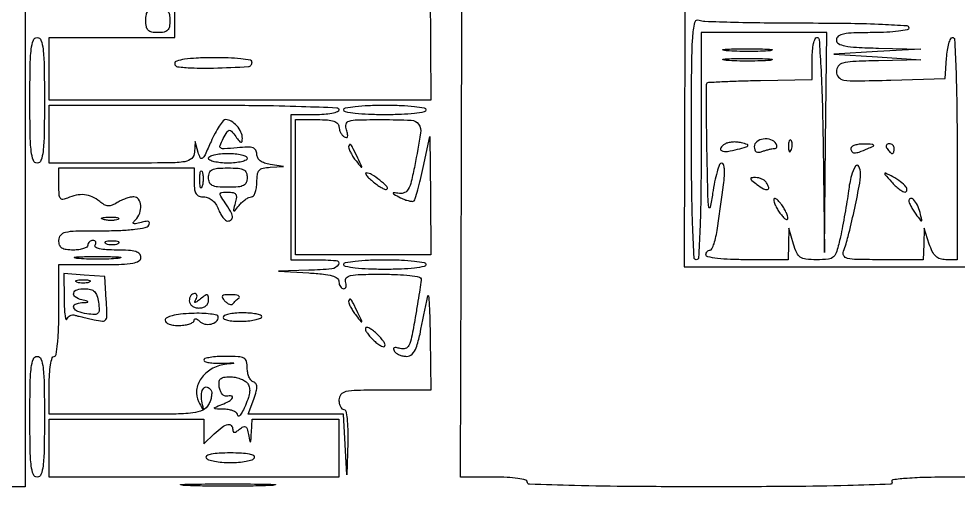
# Model space of a CAD drawing. Extents: x 23 to 255, y 40 to 184.
# Drawn here: x 200.56 to 217.02, y 114.93 to 123.17 of the extents above; entities that cross this region are included whole.
import ezdxf

# ---------------------------------------------------------------- set-up
doc = ezdxf.new("R2010")
doc.units = 0
doc.header["$MEASUREMENT"] = 0

msp = doc.modelspace()

# ---------------------------------------------------------------- linework, layer by layer
for points in [[(207.919475, 175.632891, 0.000007), (191.762556, 175.634099, 0.00002), (173.0434, 175.634494, 0.000013), (151.49745, 175.633531)], [(212.253313, 131.456012, 0.000018), (212.247221, 129.618172, 0.000126)], [(200.524617, 135.395615, 0.266838), (200.5866, 135.36, -0.411629), (200.628218, 135.318748, -0.000133), (200.649874, 132.790275, -0.00153), (200.666316, 129.651417, -0.000544), (200.6712, 125.1657), (200.6712, 114.9714), (200.4174, 114.9714)], [(212.240963, 127.550316, 0.000078), (212.23461, 125.1234), (212.2191, 118.8207), (220.8483, 118.8207)], [(217.491162, 115.13525, 0.005381), (216.994007, 115.1406, 0.004845), (216.481031, 115.135629, 0.013722), (216.123468, 115.118875, 0.011908), (215.87537, 115.094464, 0.547107), (215.8569, 115.056, -0.576265), (215.835092, 115.015309, -0.001633), (215.082956, 114.992762, -0.00495), (214.101915, 114.976276, -0.001726), (212.689393, 114.9714, -0.001797), (211.293205, 114.976418, -0.00477), (210.295698, 114.993106, -0.001235), (209.508631, 115.015732, -0.405102), (209.4696, 115.056, 0.349509), (209.442348, 115.090224, 0.020506), (209.302419, 115.116387, 0.023147), (209.115157, 115.134712, 0.012816), (208.885477, 115.1406), (208.301354, 115.1406), (208.314427, 120.639607), (208.3275, 126.138614)]]:
    msp.add_lwpolyline(points, format="xyb")
msp.add_lwpolyline([(207.76965, 123.66405), (207.7776, 121.7394), (204.4359, 121.7394), (201.0942, 121.7394), (201.0942, 122.2893), (201.0942, 122.8392), (202.194, 122.8392), (203.2938, 122.8392), (203.2938, 123.8967)])
for points in [[(203.2092, 123.1353, -0.045527), (203.199408, 123.027984, -0.152009), (203.1669, 122.9661, -0.152009), (203.105016, 122.933592, -0.045527), (202.9977, 122.9238, -0.045527), (202.890384, 122.933592, -0.152009), (202.8285, 122.9661, -0.152009), (202.795992, 123.027984, -0.045527), (202.7862, 123.1353, -0.045527), (202.795992, 123.242616, -0.152009), (202.8285, 123.3045, -0.152009), (202.890384, 123.337008, -0.045527), (202.9977, 123.3468, -0.045527), (203.105016, 123.337008, -0.152009), (203.1669, 123.3045, -0.152009), (203.199408, 123.242616, -0.045527)], [(214.383319, 123.093, -0.003433), (215.137318, 123.087822, -0.008509), (215.68943, 123.070839, -0.003702), (216.116507, 123.047252, -0.396001), (216.153, 123.0084, -0.354925), (216.124841, 122.973728, -0.018508), (215.973225, 122.94777, -0.02162), (215.770399, 122.929606, -0.011522), (215.5185, 122.9238, 0.007659), (215.188372, 122.918743, 0.041714), (215.0109, 122.89842, 0.098409), (214.917505, 122.859638, 0.250296), (214.884, 122.7969, 0.269545), (214.92137, 122.732616, 0.081462), (215.031424, 122.691808, 0.035784), (215.237982, 122.666696, 0.006486), (215.62425, 122.652603), (216.3645, 122.635207), (215.6031, 122.592513), (214.8417, 122.54982), (215.6031, 122.498997), (216.3645, 122.448174), (215.62425, 122.432187, 0.004732), (215.173335, 122.418178, 0.053183), (214.996318, 122.392006, 0.173678), (214.915343, 122.336966, 0.158788), (214.884, 122.240762, 0.188193), (214.921647, 122.144282, 0.169704), (215.016587, 122.093579, 0.042842), (215.23036, 122.078872, 0.002956), (215.83575, 122.092712), (216.7875, 122.1201), (216.813514, 122.47965, -0.020767), (216.829257, 122.617441, -0.032704), (216.855309, 122.733582, -0.034759), (216.886736, 122.818218, -0.294542), (216.919264, 122.8392, -0.399735), (216.954122, 122.806033, -0.002182), (216.976983, 122.301924, -0.006911), (216.993733, 121.684755, -0.003328), (216.999, 120.8934), (216.999, 118.9476), (216.799738, 118.9476, -0.075969), (216.699868, 118.962862, -0.115474), (216.624589, 119.007296, -0.0908), (216.56511, 119.089468, -0.033767), (216.512275, 119.22255), (216.424073, 119.4975), (216.415437, 119.22255), (216.4068, 118.9476), (215.678649, 118.9476, -0.004396), (215.246255, 118.951402, -0.049928), (215.076688, 118.971393, -0.213153), (215.01319, 119.018389, -0.223994), (215.007547, 119.09565, 0.030487), (215.090336, 119.356933, 0.007457), (215.193727, 119.796561, 0.006531), (215.284322, 120.236683, 0.045918), (215.30575, 120.454243, 0.111082), (215.277891, 120.581903, 0.578908), (215.221769, 120.586693, 0.090812), (215.146402, 120.420293, 0.028701), (215.095545, 120.151178, -0.006931), (215.069271, 119.96902, -0.00401), (215.032891, 119.750721, -0.004007), (214.992876, 119.532269, -0.006717), (214.955319, 119.34945, -0.013833), (214.892091, 119.095171, -0.133537), (214.83568, 119.000393, -0.168361), (214.744348, 118.957973, -0.025311), (214.539581, 118.9476, -0.023738), (214.349274, 118.95664, -0.125471), (214.251777, 118.99163, -0.141605), (214.189055, 119.066819, -0.033216), (214.132649, 119.22255), (214.05326, 119.4975), (214.04563, 119.22255), (214.038, 118.9476), (213.3189, 118.9476, -0.009838), (213.02966, 118.953292, -0.019442), (212.800725, 118.971238, -0.015687), (212.629274, 118.996884, -0.362465), (212.5998, 119.0322, -0.085699), (212.605378, 119.064505, -0.093774), (212.621419, 119.091949, -0.10034), (212.645323, 119.110303, -0.114196), (212.673398, 119.1168, 0.29367), (212.705014, 119.137122, 0.026629), (212.741033, 119.228631, 0.027861), (212.774543, 119.3516, 0.017809), (212.800298, 119.4975), (212.824562, 119.670806), (212.8536, 119.8782), (212.882638, 120.085594), (212.906902, 120.2589, 0.016965), (212.923559, 120.416675, 0.038388), (212.922901, 120.536673, 0.054895), (212.907472, 120.616084, 0.3284), (212.87553, 120.6396, 0.30926), (212.838688, 120.614403, 0.019722), (212.79388, 120.48428, 0.023381), (212.751104, 120.313515, 0.014737), (212.716477, 120.11085, -0.01462), (212.674261, 119.863411, -0.843183), (212.65031, 119.864093, -0.029455), (212.634481, 120.0558, -0.001037), (212.618556, 120.799356, -0.002106), (212.611466, 121.267954, -0.003399), (212.609823, 121.666938, -0.000644), (212.611216, 122.017911, -0.197547), (212.62189, 122.04349, -0.185653), (212.647044, 122.054671, -0.001085), (212.907044, 122.067415, -0.004338), (213.205594, 122.078805, -0.002722), (213.554884, 122.087193), (214.461, 122.104018), (214.461, 122.471609, -0.021281), (214.466999, 122.612497, -0.034241), (214.485376, 122.73122, -0.037844), (214.511758, 122.817214, -0.308644), (214.543981, 122.8392, -0.394372), (214.581603, 122.804061, -0.002799), (214.611199, 122.332047, -0.007625), (214.635967, 121.739456, -0.003381), (214.651435, 120.95685), (214.675906, 119.0745), (214.695353, 120.99915), (214.7148, 122.9238), (213.615, 122.9238), (212.5152, 122.9238), (212.5152, 120.9357, -0.00302), (212.510061, 120.084992, -0.007612), (212.49315, 119.465775, -0.003007), (212.469779, 118.984698, -0.398323), (212.4306, 118.9476, -0.399504), (212.391247, 118.985015, -0.002668), (212.367992, 119.499763, -0.007143), (212.351118, 120.160744, -0.002809), (212.346, 121.071651, -0.001465), (212.34965, 122.31776, -0.014655), (212.367971, 122.838533, -0.035016), (212.403722, 123.102784, -0.462477), (212.479819, 123.144351, 0.083284), (212.581429, 123.12373, 0.001767), (213.094173, 123.108084, 0.004038), (213.695472, 123.096721, 0.002705)], [(201.0096, 121.7394, -0.00368), (201.005185, 121.13955, -0.025044), (200.98601, 120.84405, -0.056711), (200.949478, 120.686737, -0.317386), (200.8827, 120.6396, -0.317386), (200.815922, 120.686737, -0.056711), (200.77939, 120.84405, -0.025044), (200.760215, 121.13955, -0.00368), (200.7558, 121.7394, -0.00368), (200.760215, 122.33925, -0.025044), (200.77939, 122.63475, -0.056711), (200.815922, 122.792063, -0.317386), (200.8827, 122.8392, -0.317386), (200.949478, 122.792063, -0.056711), (200.98601, 122.63475, -0.025044), (201.005185, 122.33925, -0.00368)], [(213.723303, 122.60818, -0.014578), (213.557541, 122.598062, -0.007799), (213.35238, 122.594735, -0.007758), (213.142712, 122.59786, -0.012009), (212.961903, 122.607711, -0.052772), (212.898869, 122.619436, -0.826233), (212.899955, 122.630301, -0.018965), (213.046203, 122.637941, -0.003413), (213.3189, 122.639971, -0.003584), (213.592314, 122.638179, -0.016184), (213.751771, 122.630826, -0.702197), (213.754809, 122.619761, -0.131812)], [(203.2938, 122.382483, 0.377689), (203.342284, 122.327454, 0.021124), (203.588422, 122.306717, 0.017921), (203.970884, 122.304433, 0.004693), (204.58395, 122.328511, 0.1216), (204.608158, 122.335752, 0.095503), (204.628762, 122.353936, 0.086654), (204.642617, 122.380266, 0.078038), (204.6474, 122.410728, 0.368387), (204.620816, 122.441913, 0.012485), (204.44859, 122.465128, 0.018149), (204.230089, 122.481047, 0.010973), (203.9706, 122.484806, 0.009313), (203.671227, 122.476995, 0.026341), (203.463203, 122.456673, 0.033597), (203.326853, 122.42658, 0.333168)], [(213.723303, 122.43898, -0.014578), (213.557541, 122.428862, -0.007799), (213.35238, 122.425535, -0.007758), (213.142712, 122.42866, -0.012009), (212.961903, 122.438511, -0.052772), (212.898869, 122.450236, -0.826233), (212.899955, 122.461101, -0.018965), (213.046203, 122.468741, -0.003413), (213.3189, 122.470771, -0.003584), (213.592314, 122.468979, -0.016184), (213.751771, 122.461626, -0.702197), (213.754809, 122.450561, -0.131812)], [(206.1702, 121.5702, -0.322437), (206.146465, 121.537221, -0.031449), (206.045944, 121.510451, -0.03053), (205.90934, 121.491709, -0.01883), (205.7472, 121.4856), (205.3242, 121.4856), (205.3242, 120.2166), (205.3242, 118.9476), (205.7472, 118.9476, -0.019351), (206.12171, 118.9331, -0.550051), (206.159375, 118.862082, -0.243776), (206.044513, 118.787736, -0.016352), (205.64145, 118.762099), (205.1127, 118.745799), (205.64145, 118.715762, -0.011433), (205.897406, 118.695343, -0.044784), (206.052859, 118.665126, -0.087667), (206.140004, 118.622342, -0.239299), (206.1702, 118.562863, 0.064883), (206.176321, 118.515892, 0.082446), (206.194271, 118.476091, 0.098904), (206.220895, 118.449466, 0.148134), (206.252145, 118.44, 0.184534), (206.279266, 118.450362, 0.147206), (206.295714, 118.477277, 0.100118), (206.298042, 118.518309, 0.055937), (206.285394, 118.5669, -0.294456), (206.298626, 118.630125, -0.149897), (206.373081, 118.670238, -0.043466), (206.548156, 118.689524, -0.00571), (206.922549, 118.6938, -0.010648), (207.192827, 118.688043, -0.019474), (207.412545, 118.67009, -0.01505), (207.580138, 118.644662, -0.362234), (207.6084, 118.61077, -0.035448), (207.604411, 118.554571, -0.0019), (207.578479, 118.377645, -0.002967), (207.54556, 118.167329, -0.002158), (207.506541, 117.933747, -0.006981), (207.44285, 117.591116, -0.064038), (207.394512, 117.447967, -0.19816), (207.332112, 117.392573, -0.16191), (207.242147, 117.39134, 0.02583), (207.172918, 117.409437, 0.147641), (207.135507, 117.406094, 0.349511), (207.12397, 117.385756, 0.099608), (207.137498, 117.349264, 0.100233), (207.171158, 117.313376, 0.052176), (207.224835, 117.283114, 0.048909), (207.288741, 117.262546, 0.053458), (207.353526, 117.2556, 0.194953), (207.452998, 117.295917, 0.116302), (207.522821, 117.405071, 0.033273), (207.589927, 117.646603, 0.002511), (207.724654, 118.3131, -0.855195), (207.738135, 118.312579, -0.014738), (207.751068, 118.165447, -0.008243), (207.7617, 117.910724, -0.00361), (207.767786, 117.57285), (207.7776, 116.6634), (206.9739, 116.6634, 0.004147), (206.483191, 116.65933, 0.047763), (206.291813, 116.637797, 0.16431), (206.204406, 116.586207, 0.179874), (206.1702, 116.4942, 0.048028), (206.176434, 116.429446, 0.068025), (206.195051, 116.374702, 0.088204), (206.222493, 116.337815, 0.191087), (206.2548, 116.325, -0.35286), (206.288922, 116.297495, -0.023723), (206.311158, 116.165163, -0.024456), (206.323937, 115.983259, -0.012443), (206.323099, 115.75395), (206.306799, 115.1829), (206.276762, 115.71165), (206.246726, 116.2404), (205.412112, 116.2404), (204.577497, 116.2404), (204.675899, 116.507423, 0.016668), (204.721288, 116.644511, 0.077816), (204.732131, 116.726753, 0.159308), (204.713991, 116.778001, 0.147415), (204.66855, 116.810573, -0.144463), (204.628033, 116.839263, -0.063478), (204.593864, 116.896145, -0.055292), (204.570638, 116.970263, -0.048338), (204.5628, 117.05115, 0.064057), (204.548184, 117.164766, 0.208464), (204.502267, 117.223092, 0.110812), (204.406425, 117.249835, 0.012848), (204.1821, 117.2556, 0.016225), (204.03616, 117.250863, 0.026496), (203.913231, 117.236305, 0.024741), (203.82098, 117.215644, 0.337225), (203.8014, 117.189914, 0.327239), (203.819664, 117.164996, 0.033982), (203.894592, 117.146832, 0.031873), (203.99704, 117.135913, 0.019485), (204.11865, 117.135489, -0.000642), (204.305588, 117.141884, -0.121246), (204.324205, 117.137947, -0.743911), (204.323328, 117.132446, -0.001052), (204.167593, 117.111864, 0.100389), (203.933183, 117.031729, 0.107296), (203.754941, 116.867901, 0.121512), (203.674711, 116.662211, 0.155246), (203.710529, 116.463083, 0.001135), (203.778873, 116.334418, 0.322253), (203.789232, 116.329327, 0.419448), (203.794921, 116.33747, 0.001327), (203.769252, 116.472966, -0.069575), (203.762516, 116.60505, -0.149565), (203.800412, 116.698594, -0.310545), (203.862356, 116.71686, -0.177266), (203.926367, 116.666528, -0.128951), (203.939945, 116.622177, -0.048516), (203.936258, 116.556824, -0.043982), (203.918092, 116.482983, -0.040591), (203.886936, 116.411348, -0.163393), (203.784736, 116.315089, -0.078552), (203.609395, 116.26566, -0.027071), (203.277795, 116.244454, -0.002434), (202.444823, 116.2404), (201.0942, 116.2404), (201.0942, 116.748, -0.015416), (201.100243, 116.94396, -0.025878), (201.118875, 117.10755, -0.024068), (201.145382, 117.229947, -0.339565), (201.1788, 117.2556, 0.368504), (201.214655, 117.286178, 0.013417), (201.240024, 117.477675, 0.017647), (201.257798, 117.732693, 0.008575), (201.2634, 118.0593), (201.2634, 118.863), (201.9825, 118.863, 0.00643), (202.361586, 118.867875, 0.037256), (202.5606, 118.887882, 0.088943), (202.665121, 118.926283, 0.266366), (202.7016, 118.9899, 0.201639), (202.676418, 119.049804, 0.122271), (202.609118, 119.089379, 0.058318), (202.484632, 119.110971, 0.013809), (202.273607, 119.1168, -0.014995), (202.098168, 119.122063, -0.040398), (201.974749, 119.139547, -0.077973), (201.906505, 119.166577, -0.420328), (201.8979, 119.2014, 0.082592), (201.911141, 119.233726, 0.161196), (201.908509, 119.261149, 0.182303), (201.890621, 119.279377, 0.108972), (201.860593, 119.286, 0.093332), (201.826393, 119.27956, 0.09642), (201.797318, 119.261149, 0.099167), (201.777858, 119.23368, 0.105053), (201.771, 119.2014, -0.254951), (201.753271, 119.168891, -0.06271), (201.696446, 119.141651, -0.048861), (201.614427, 119.122956, -0.031626), (201.5172, 119.1168, -0.030703), (201.390222, 119.124605, -0.116834), (201.316275, 119.15205, -0.166173), (201.27689, 119.203488, -0.081208), (201.2634, 119.286, -0.171874), (201.295891, 119.377727, -0.169055), (201.379101, 119.429319, -0.050529), (201.560611, 119.451039, -0.004531), (202.019807, 119.4552, 0.009323), (202.345895, 119.461281, 0.020506), (202.594435, 119.48078, 0.020794), (202.775171, 119.510111, 0.206553), (202.836736, 119.553126, 0.112864), (202.850312, 119.592918, 0.347413), (202.836087, 119.615372, 0.127952), (202.790256, 119.619177, 0.021023), (202.702642, 119.60016, -0.011852), (202.606715, 119.577489, -0.163178), (202.571704, 119.581538, -0.469463), (202.566616, 119.601113, -0.04049), (202.604813, 119.646053, 0.108813), (202.678992, 119.762133, 0.107812), (202.697874, 119.899035, 0.142745), (202.657674, 120.005411, 0.235703), (202.573552, 120.0474, 0.058079), (202.51307, 120.040351, 0.025721), (202.435771, 120.017831, 0.025038), (202.355426, 119.985275, 0.03081), (202.284322, 119.94674, -0.044103), (202.196532, 119.902135, -0.112147), (202.126371, 119.890914, -0.112701), (202.058463, 119.911121, -0.04479), (201.977903, 119.966615, 0.066186), (201.849022, 120.047515, 0.081408), (201.712179, 120.084785, 0.078358), (201.566468, 120.077062, 0.056165), (201.41145, 120.025422, -0.076347), (201.333865, 120.002997, -0.289945), (201.29017, 120.023325, -0.129155), (201.268108, 120.091251, -0.014292), (201.2634, 120.255923), (201.2634, 120.555), (202.4478, 120.555), (203.6322, 120.555), (203.6322, 120.3012, 0.030632), (203.640022, 120.173646, 0.118348), (203.667624, 120.099887, 0.167061), (203.719561, 120.060729, 0.078907), (203.803494, 120.0474, -0.095907), (203.879425, 120.0327, -0.079254), (203.950212, 119.990207, -0.071229), (204.010401, 119.922918, -0.056115), (204.0552, 119.8359, 0.033464), (204.092352, 119.75494, 0.042913), (204.137457, 119.686528, 0.048871), (204.183472, 119.638725, 0.17856), (204.222306, 119.6244, 0.185648), (204.283128, 119.647789, 0.249084), (204.302937, 119.702339, 0.095955), (204.269843, 119.798573, 0.022119), (204.177303, 119.943976, -0.01066), (204.098411, 120.061882, -0.207484), (204.091613, 120.10422, -0.318436), (204.118809, 120.127327, -0.02193), (204.225304, 120.132, -0.046469), (204.315511, 120.123598, -0.201548), (204.359417, 120.094611, -0.180228), (204.372257, 120.040478, -0.036215), (204.352621, 119.94165, 0.003766), (204.320176, 119.82018, 0.326301), (204.326769, 119.803545, 0.375729), (204.34317, 119.806128, 0.00422), (204.419696, 119.89935, -0.035803), (204.472525, 119.956002, -0.036917), (204.532387, 120.00391, -0.039588), (204.590256, 120.037197, -0.11117), (204.635577, 120.0474, 0.234631), (204.672533, 120.065752, 0.071589), (204.703676, 120.121954, 0.054675), (204.72496, 120.203998, 0.036164), (204.732, 120.3012, -0.032302), (204.74094, 120.439443, -0.148213), (204.773594, 120.511891, -0.160999), (204.839276, 120.550712, -0.04005), (204.96465, 120.567676), (205.1973, 120.580352), (204.96465, 120.615595, -0.044801), (204.865374, 120.639878, -0.082392), (204.792316, 120.679207, -0.106307), (204.747865, 120.731903, -0.12284), (204.732, 120.795505, 0.127857), (204.713701, 120.865897, 0.189867), (204.665017, 120.905821, 0.086959), (204.569273, 120.919129, 0.014928), (204.385452, 120.907123, -0.0067), (204.159082, 120.888592, -0.165034), (204.099155, 120.904459, -0.357427), (204.085952, 120.947403, -0.025788), (204.142788, 121.068184, -0.013193), (204.211209, 121.1883, -0.219709), (204.248322, 121.213369, -0.262603), (204.287422, 121.199005, -0.018438), (204.362436, 121.103977, 0.013503), (204.421804, 121.027225, 0.154817), (204.453398, 121.006606, 0.431023), (204.47243, 121.018089, 0.053546), (204.4782, 121.07181, 0.111541), (204.45341, 121.181551, 0.070683), (204.380642, 121.291308, 0.07278), (204.283287, 121.373126, 0.14159), (204.18633, 121.400199, 0.222555), (204.142523, 121.3792, 0.02404), (204.073891, 121.286588, 0.025873), (203.999582, 121.162043, 0.017999), (203.9283, 121.014563, -0.005419), (203.824041, 120.784241, -0.108696), (203.777531, 120.72337, -0.482902), (203.741091, 120.730679, -0.049663), (203.704083, 120.825015), (203.649066, 121.0203), (203.640633, 120.82995, -0.198271), (203.590066, 120.72134, -0.150028), (203.470197, 120.664063, -0.034999), (203.199754, 120.642939, -0.001996), (202.3632, 120.6396), (201.0942, 120.6396), (201.0942, 121.1472), (201.0942, 121.6548), (203.6322, 121.6548, -0.002317), (204.726423, 121.64973, -0.006014), (205.51455, 121.632945, -0.001926), (206.132018, 121.609981, -0.402248)], [(207.693, 121.5702, -0.362465), (207.663526, 121.534884, -0.015687), (207.492075, 121.509238, -0.019442), (207.26314, 121.491292, -0.009838), (206.9739, 121.4856, -0.009838), (206.68466, 121.491292, -0.019442), (206.455725, 121.509238, -0.015687), (206.284274, 121.534884, -0.362465), (206.2548, 121.5702, -0.362465), (206.284274, 121.605516, -0.015687), (206.455725, 121.631162, -0.019442), (206.68466, 121.649108, -0.009838), (206.9739, 121.6548, -0.009838), (207.26314, 121.649108, -0.019442), (207.492075, 121.631162, -0.015687), (207.663526, 121.605516, -0.362465)], [(206.1702, 121.279093, 0.067829), (206.17714, 121.228168, 0.052389), (206.197714, 121.175992, 0.053437), (206.228019, 121.130439, 0.08103), (206.263864, 121.099298, 0.113869), (206.300285, 121.086953, 0.359143), (206.320199, 121.100273, 0.128686), (206.321709, 121.142544, 0.021768), (206.300463, 121.221206, -0.129007), (206.295371, 121.321478, -0.278108), (206.346041, 121.376047, -0.066057), (206.489904, 121.397495, -0.004019), (206.925899, 121.401, -0.011041), (207.435709, 121.389741, -0.231371), (207.565734, 121.318892, -0.197643), (207.600854, 121.166773, -0.007881), (207.497433, 120.59559, -0.010192), (207.436188, 120.315494, -0.067689), (207.384477, 120.182498, -0.160751), (207.319497, 120.122443, -0.140828), (207.2277, 120.10881, 0.006089), (207.127287, 120.120939, 0.534532), (207.119091, 120.111149, 0.203278), (207.132929, 120.09424, 0.002994), (207.24966, 120.033781, 0.026163), (207.326123, 119.999673, 0.036532), (207.397754, 119.977966, 0.040043), (207.456085, 119.969677, 0.214847), (207.485372, 119.980772, 0.124715), (207.507227, 120.017461, 0.004797), (207.551238, 120.170799, 0.008321), (207.59893, 120.35506, 0.005745), (207.647036, 120.565112), (207.764149, 121.1049), (207.770874, 120.06855), (207.7776, 119.0322), (206.5932, 119.0322), (205.4088, 119.0322), (205.4088, 120.2166), (205.4088, 121.401), (205.7895, 121.401, -0.017152), (205.969463, 121.394825, -0.060399), (206.083001, 121.373077, -0.115956), (206.146652, 121.334855, -0.202485)], [(206.3394, 120.92367, 0.098188), (206.347809, 120.881262, 0.024594), (206.378048, 120.817143, 0.024166), (206.420608, 120.745848, 0.022242), (206.470967, 120.67692, 0.001461), (206.559369, 120.567236, 0.508695), (206.568524, 120.567709, 0.260205), (206.569466, 120.581361, 0.001053), (206.501808, 120.7242, 0.006075), (206.419297, 120.892163, 0.053694), (206.374355, 120.961354, 0.489146), (206.35169, 120.960846, 0.161007)], [(212.928865, 120.972231, 0.103954), (212.857886, 120.904669, 0.479206), (212.871911, 120.857816, 0.132557), (212.976549, 120.844921, 0.030099), (213.15332, 120.880965, 0.005018), (213.304848, 120.923124, 0.188926), (213.332535, 120.944384, 0.483998), (213.324896, 120.964741, 0.013616), (213.221883, 120.994698, 0.04519), (213.144555, 121.007611, 0.037935), (213.061413, 121.007553, 0.039539), (212.984982, 120.995566, 0.079913)], [(213.4458, 120.926649, 0.076855), (213.454374, 120.871201, 0.176865), (213.47978, 120.838258, 0.16701), (213.52164, 120.828333, 0.067159), (213.579619, 120.842049, -0.017946), (213.636917, 120.861708, -0.015436), (213.698414, 120.878316, -0.015708), (213.755189, 120.889912, -0.042542), (213.796112, 120.8934, 0.121649), (213.82339, 120.900136, 0.18759), (213.839141, 120.918251, 0.151312), (213.840361, 120.945641, 0.07457), (213.8265, 120.978, 0.177614), (213.737313, 121.048031, 0.112515), (213.604194, 121.060046, 0.126291), (213.489644, 121.013584, 0.237896)], [(214.044679, 120.92865, 0.018894), (214.049674, 120.865511, 0.168741), (214.06163, 120.840828, 0.470617), (214.077048, 120.842287, 0.054073), (214.095791, 120.877537, 0.051402), (214.108992, 120.923803, 0.05415), (214.112158, 120.970972, 0.060344), (214.105461, 121.012029, 0.126455), (214.089113, 121.039687, 0.296942), (214.070597, 121.043597, 0.208169), (214.054976, 121.028154, 0.077125), (214.045609, 120.987547, 0.028489)], [(215.1378, 120.8934, 0.163981), (215.155616, 120.840538, 0.234317), (215.199197, 120.818928, 0.087053), (215.282574, 120.833555, 0.014632), (215.4339, 120.8934, 0.009027), (215.531735, 120.93755, 0.485414), (215.535709, 120.954912, 0.215481), (215.511327, 120.96722, 0.004372), (215.37045, 120.972054, 0.034583), (215.281335, 120.968167, 0.053373), (215.206141, 120.951402, 0.070412), (215.154538, 120.925409, 0.24567)], [(215.7723, 120.8934, 0.029505), (215.795057, 120.861017, 0.035638), (215.820186, 120.833651, 0.038439), (215.844065, 120.814345, 0.151918), (215.861893, 120.8088, 0.210953), (215.876159, 120.815099, 0.081139), (215.888241, 120.833651, 0.061769), (215.896464, 120.861011, 0.042167), (215.8992, 120.8934, 0.105053), (215.892342, 120.92568, 0.099167), (215.872882, 120.953149, 0.09642), (215.843807, 120.97156, 0.093332), (215.809607, 120.978, 0.108972), (215.779579, 120.971377, 0.182303), (215.761691, 120.953149, 0.161196), (215.759059, 120.925726, 0.082592)], [(204.5628, 120.7242, -0.295869), (204.541561, 120.691449, -0.04382), (204.463395, 120.664451, -0.037669), (204.354087, 120.645724, -0.023598), (204.2244, 120.6396, -0.023598), (204.094713, 120.645724, -0.037669), (203.985405, 120.664451, -0.04382), (203.907239, 120.691449, -0.295869), (203.886, 120.7242, -0.295869), (203.907239, 120.756951, -0.04382), (203.985405, 120.783949, -0.037669), (204.094713, 120.802676, -0.023598), (204.2244, 120.8088, -0.023598), (204.354087, 120.802676, -0.037669), (204.463395, 120.783949, -0.04382), (204.541561, 120.756951, -0.295869)], [(203.775427, 120.23936, -0.087174), (203.760509, 120.206732, -0.597527), (203.746963, 120.208216, -0.080377), (203.736728, 120.25313, -0.012823), (203.733293, 120.3435, -0.014395), (203.734795, 120.434878, -0.052471), (203.743456, 120.492155, -0.333666), (203.757165, 120.503056, -0.31318), (203.772292, 120.49316, -0.06278), (203.785699, 120.442574, -0.030339), (203.790594, 120.375649, -0.029507), (203.787263, 120.304299, -0.037336)], [(204.5628, 120.3858, -0.094959), (204.546237, 120.299374, -0.184152), (204.49935, 120.248325, -0.098846), (204.406361, 120.22293, -0.017388), (204.2244, 120.2166, -0.017388), (204.042439, 120.22293, -0.098846), (203.94945, 120.248325, -0.184152), (203.902563, 120.299374, -0.094959), (203.886, 120.3858, -0.094959), (203.902563, 120.472226, -0.184152), (203.94945, 120.523275, -0.098846), (204.042439, 120.54867, -0.017388), (204.2244, 120.555, -0.017388), (204.406361, 120.54867, -0.098846), (204.49935, 120.523275, -0.184152), (204.546237, 120.472226, -0.094959)], [(206.774178, 120.308482, 0.018509), (206.853335, 120.249025, 0.029123), (206.925843, 120.204671, 0.02871), (206.984997, 120.177302, 0.2979), (207.010024, 120.182456, 0.422294), (207.009515, 120.230854, 0.02369), (206.883664, 120.339848, 0.028102), (206.742051, 120.438863, 0.129991), (206.647278, 120.467709, 0.517603), (206.637249, 120.454585, 0.092789), (206.654515, 120.422046, 0.038228), (206.702414, 120.37056, 0.015958)], [(213.492947, 120.265817, 0.026498), (213.609722, 120.189579, 0.177033), (213.676939, 120.177696, 0.447219), (213.698142, 120.21195, 0.066787), (213.660779, 120.295571, 0.092697), (213.629328, 120.330124, 0.05301), (213.580835, 120.359295, 0.050463), (213.52389, 120.379107, 0.058559), (213.466938, 120.3858, 0.031223), (213.397963, 120.381489, 0.440416), (213.385178, 120.363437, 0.173737), (213.403729, 120.333684, 0.009468)], [(215.848862, 120.31351, 0.021697), (215.916173, 120.244021, 0.026422), (215.985149, 120.185319, 0.026525), (216.047021, 120.143059, 0.137404), (216.086505, 120.132, 0.390774), (216.120441, 120.163303, 0.191516), (216.101697, 120.224382, 0.066241), (216.0079, 120.313942, 0.036756), (215.873338, 120.397655, 0.002496), (215.74404, 120.46465, 0.471021), (215.731953, 120.459435, 0.25608), (215.735926, 120.441527, 0.001597)], [(213.786891, 120.00012, 0.092984), (213.793995, 119.954776, 0.026431), (213.821477, 119.888614, 0.025646), (213.861067, 119.815768, 0.024619), (213.908409, 119.74632, 0.025554), (213.956421, 119.689163, 0.072467), (213.996923, 119.656654, 0.218612), (214.022316, 119.654075, 0.312501), (214.035309, 119.67168, 0.092984), (214.028205, 119.717024, 0.026431), (214.000723, 119.783186, 0.025646), (213.961133, 119.856032, 0.024619), (213.913791, 119.92548, 0.025554), (213.865779, 119.982637, 0.072467), (213.825277, 120.015146, 0.218612), (213.799884, 120.017725, 0.312501)], [(216.153, 119.983962, 0.097731), (216.160628, 119.945311, 0.02173), (216.189041, 119.883868, 0.021776), (216.228727, 119.814577, 0.019496), (216.275692, 119.74632, 0.002577), (216.359138, 119.635822, 0.329262), (216.374751, 119.631288, 0.38002), (216.381851, 119.644568, 0.00288), (216.35008, 119.773768, 0.052464), (216.302818, 119.902559, 0.074303), (216.233493, 120.002839, 0.25773), (216.182253, 120.019428, 0.359208)], [(202.30136, 119.653508, -0.06278), (202.250774, 119.640101, -0.030339), (202.183849, 119.635206, -0.029507), (202.112499, 119.638537, -0.037336), (202.04756, 119.650373, -0.087174), (202.014932, 119.665291, -0.597527), (202.016416, 119.678837, -0.080377), (202.06133, 119.689072, -0.012823), (202.1517, 119.692507, -0.014395), (202.243078, 119.691005, -0.052471), (202.300355, 119.682344, -0.333666), (202.311256, 119.668635, -0.31318)], [(202.08825, 119.229971, 0.057986), (202.136473, 119.216745, 0.037979), (202.194, 119.212369, 0.037979), (202.251527, 119.216745, 0.057986), (202.29975, 119.229971, 0.174857), (202.317464, 119.245815, 0.447206), (202.312308, 119.260107, 0.078554), (202.269416, 119.270003, 0.017491), (202.194, 119.272642, 0.017491), (202.118584, 119.270003, 0.078554), (202.075692, 119.260107, 0.447206), (202.070536, 119.245815, 0.174857)], [(202.29975, 118.970255, -0.014123), (202.136056, 118.960162, -0.008335), (201.9402, 118.956897, -0.008335), (201.744344, 118.960162, -0.014123), (201.58065, 118.970255, -0.084525), (201.536066, 118.982043, -0.76997), (201.537953, 118.993127, -0.018707), (201.682408, 119.000705, -0.003751), (201.9402, 119.00264, -0.003751), (202.197992, 119.000705, -0.018707), (202.342447, 118.993127, -0.76997), (202.344334, 118.982043, -0.084525)], [(207.693, 118.863, -0.362465), (207.663526, 118.827684, -0.015687), (207.492075, 118.802038, -0.019442), (207.26314, 118.784092, -0.009838), (206.9739, 118.7784, -0.009838), (206.68466, 118.784092, -0.019442), (206.455725, 118.802038, -0.015687), (206.284274, 118.827684, -0.362465), (206.2548, 118.863, -0.362465), (206.284274, 118.898316, -0.015687), (206.455725, 118.923962, -0.019442), (206.68466, 118.941908, -0.009838), (206.9739, 118.9476, -0.009838), (207.26314, 118.941908, -0.019442), (207.492075, 118.923962, -0.015687), (207.663526, 118.898316, -0.362465)], [(201.354679, 118.254514, 0.00884), (201.360077, 118.088748, 0.021545), (201.371465, 117.967066, 0.052913), (201.386347, 117.906807, 0.686847), (201.402445, 117.906497, -0.092672), (201.425741, 117.942749, -0.088256), (201.460921, 117.968873, -0.089746), (201.502407, 117.980968, -0.100269), (201.543816, 117.977013, 0.010875), (201.597715, 117.961903, 0.002884), (201.684378, 117.940161, 0.002925), (201.783256, 117.916572, 0.003006), (201.8815, 117.894362, 0.031506), (202.030004, 117.871412, 0.287742), (202.08574, 117.899725, 0.14472), (202.106192, 117.978835, 0.007367), (202.093, 118.246846), (202.0671, 118.6515), (201.70755, 118.677514), (201.348, 118.703529)], [(201.79215, 118.553171, -0.057986), (201.743927, 118.539945, -0.037979), (201.6864, 118.535569, -0.037979), (201.628873, 118.539945, -0.057986), (201.58065, 118.553171, -0.174857), (201.562936, 118.569015, -0.447206), (201.568092, 118.583307, -0.078554), (201.610984, 118.593203, -0.017491), (201.6864, 118.595842, -0.017491), (201.761816, 118.593203, -0.078554), (201.804708, 118.583307, -0.447206), (201.809864, 118.569015, -0.174857)], [(201.955725, 118.203373, -0.023457), (201.969486, 118.064578, -0.212441), (201.948155, 118.009045, -0.212441), (201.892622, 117.987714, -0.023457), (201.753827, 118.001475, -0.049927), (201.595347, 118.041182, -0.202257), (201.52368, 118.107202, -0.41656), (201.546153, 118.166524, -0.088499), (201.66525, 118.196014, 0.002113), (201.764565, 118.203019, 0.392517), (201.771, 118.209953, 0.339035), (201.764755, 118.218104, 0.001923), (201.66525, 118.244517, -0.079429), (201.548543, 118.295816, -0.327766), (201.522652, 118.363639, -0.26534), (201.580869, 118.421609, -0.066233), (201.719098, 118.44, -0.060462), (201.819715, 118.427788, -0.136805), (201.885972, 118.390424, -0.119708), (201.92868, 118.320312, -0.040799)], [(203.5476, 118.2285, 0.130775), (203.560561, 118.179791, 0.10214), (203.59695, 118.138612, 0.08892), (203.651708, 118.111064, 0.072314), (203.7168, 118.1016, 0.071811), (203.784528, 118.111378, 0.099021), (203.838778, 118.139907, 0.11138), (203.873591, 118.184084, 0.111853), (203.886, 118.238859, 0.034637), (203.881009, 118.310816, 0.332946), (203.860685, 118.331308, 0.194971), (203.824725, 118.322568, 0.014496), (203.74286, 118.260009, -0.00972), (203.678166, 118.209584, -0.129017), (203.650395, 118.198298, -0.575929), (203.642574, 118.208478, -0.037782), (203.663253, 118.24965, 0.063696), (203.681037, 118.290148, 0.132816), (203.681805, 118.324336, 0.188594), (203.665991, 118.34675, 0.146934), (203.637193, 118.3554, 0.140337), (203.603028, 118.345618, 0.099915), (203.573918, 118.318123, 0.085131), (203.554313, 118.277003, 0.06887)], [(204.167493, 118.227287, 0.045396), (204.208649, 118.190288, 0.071676), (204.250273, 118.167633, 0.100658), (204.285791, 118.162095, 0.215742), (204.309984, 118.174412, -0.020145), (204.331268, 118.198916, -0.010156), (204.359938, 118.228144, -0.010069), (204.390832, 118.257189, -0.014733), (204.419259, 118.281375, 0.34739), (204.423813, 118.301126, 0.195789), (204.404624, 118.318718, 0.065176), (204.352533, 118.330649, 0.023751), (204.276768, 118.33425, 0.018287), (204.171462, 118.330397, 0.177212), (204.131389, 118.312313, 0.34589), (204.127301, 118.281059, 0.053013)], [(206.3394, 118.21647, 0.098188), (206.347809, 118.174062, 0.024594), (206.378048, 118.109943, 0.024166), (206.420608, 118.038648, 0.022242), (206.470967, 117.96972, 0.001461), (206.559369, 117.860036, 0.508695), (206.568524, 117.860509, 0.260205), (206.569466, 117.874161, 0.001053), (206.501808, 118.017, 0.006075), (206.419297, 118.184963, 0.053694), (206.374355, 118.254154, 0.489146), (206.35169, 118.253646, 0.161007)], [(203.1246, 117.887764, 0.227507), (203.143094, 117.849223, 0.082822), (203.197338, 117.818829, 0.059608), (203.278813, 117.800062, 0.03572), (203.378207, 117.796492, 0.02996), (203.475374, 117.80579, 0.045854), (203.557374, 117.826463, 0.057128), (203.61464, 117.854318, 0.255751), (203.632007, 117.88587, -0.184977), (203.640459, 117.907776, -0.252271), (203.660023, 117.914752, -0.117993), (203.690586, 117.90231, -0.040997), (203.727109, 117.871331, 0.142282), (203.817558, 117.821597, 0.111269), (203.930127, 117.821773, 0.127763), (204.020786, 117.868665, 0.212962), (204.0552, 117.945799, 0.348113), (204.031181, 117.976117, 0.025085), (203.918518, 117.996696, 0.026616), (203.768283, 118.00833, 0.016127), (203.5899, 118.00687, 0.015994), (203.393749, 117.99264, 0.036563), (203.247855, 117.966468, 0.049901), (203.15201, 117.931448, 0.287761)], [(204.1398, 117.936882, 0.311907), (204.160681, 117.906665, 0.041781), (204.239205, 117.884263, 0.03627), (204.348495, 117.870877, 0.022311), (204.4782, 117.870259, 0.018494), (204.607905, 117.880246, 0.029671), (204.717195, 117.89936, 0.029818), (204.797929, 117.923636, 0.314572), (204.8166, 117.950377, 0.324119), (204.797779, 117.976361, 0.030676), (204.717195, 117.997429, 0.030075), (204.607914, 118.01219, 0.018534), (204.4782, 118.017, 0.022332), (204.348506, 118.011205, 0.035806), (204.239205, 117.993465, 0.04057), (204.160514, 117.967948, 0.302811)], [(206.7201, 117.594, 0.025182), (206.784933, 117.529235, 0.028998), (206.853095, 117.474503, 0.030037), (206.915323, 117.435617, 0.125263), (206.957824, 117.4248, 0.360419), (206.976026, 117.43988, 0.143955), (206.972593, 117.474503, 0.061723), (206.942264, 117.528967, 0.026053), (206.8893, 117.594, 0.025182), (206.824467, 117.658765, 0.028998), (206.756305, 117.713497, 0.030037), (206.694077, 117.752383, 0.125263), (206.651576, 117.7632, 0.360419), (206.633374, 117.74812, 0.143955), (206.636807, 117.713497, 0.061723), (206.667136, 117.659033, 0.026053)], [(201.0096, 116.1981, -0.003867), (201.005151, 115.6228, -0.025996), (200.985912, 115.338, -0.0595), (200.949172, 115.186745, -0.313079), (200.8827, 115.1406, -0.313079), (200.816228, 115.186745, -0.0595), (200.779488, 115.338, -0.025996), (200.760249, 115.6228, -0.003867), (200.7558, 116.1981, -0.003867), (200.760249, 116.7734, -0.025996), (200.779488, 117.0582, -0.0595), (200.816228, 117.209455, -0.313079), (200.8827, 117.2556, -0.313079), (200.949172, 117.209455, -0.0595), (200.985912, 117.0582, -0.025996), (201.005151, 116.7734, -0.003867)], [(204.564795, 116.787897, -0.112104), (204.598497, 116.721458, -0.083288), (204.605092, 116.639177, -0.058171), (204.583528, 116.534104, -0.023234), (204.530978, 116.396622, -0.014549), (204.482906, 116.294681, -0.041145), (204.441676, 116.227731, -0.156613), (204.415701, 116.208957, -0.489482), (204.400501, 116.21925, 0.194998), (204.380742, 116.260121, 0.075393), (204.327286, 116.295511, 0.059726), (204.250506, 116.320529, 0.043185), (204.16095, 116.330362, -0.002527), (204.004567, 116.334758, -0.271587), (203.987325, 116.345653, -0.437793), (203.99273, 116.360533, -0.003715), (204.11865, 116.412236, 0.030477), (204.244483, 116.471956, 0.133169), (204.303161, 116.528723, 0.535946), (204.288089, 116.560181, 0.085491), (204.205258, 116.55765, -0.171695), (204.163569, 116.563481, -0.100327), (204.123867, 116.595522, -0.078553), (204.092129, 116.649072, -0.056455), (204.07386, 116.716275, -0.05571), (204.070112, 116.806886, -0.185713), (204.094887, 116.859895, -0.156228), (204.152351, 116.888108, -0.036628), (204.260619, 116.89605, -0.04498), (204.349294, 116.888057, -0.040478), (204.438417, 116.86428, -0.042791), (204.515065, 116.829392, -0.091603)], [(203.8014, 115.941004), (203.8014, 115.726209), (203.986552, 115.898704, -0.025148), (204.126069, 116.016155, -0.103737), (204.225231, 116.063169, -0.279788), (204.283467, 116.044537, -0.180815), (204.309, 115.976241, 0.100916), (204.316522, 115.939351, 0.31194), (204.336909, 115.926463, 0.140095), (204.372168, 115.938123, 0.023745), (204.429369, 115.98118, -0.049883), (204.493032, 116.024086, -0.265332), (204.533414, 116.023062, -0.186213), (204.562795, 115.985089, -0.02539), (204.587048, 115.885788, 0.002667), (204.610719, 115.765379, 0.554268), (204.620057, 115.761874, 0.21881), (204.628173, 115.777205, 0.001637), (204.635879, 115.92315), (204.6474, 116.1558), (205.4088, 116.1558), (206.1702, 116.1558), (206.1702, 115.6482), (206.1702, 115.1406), (203.6322, 115.1406), (201.0942, 115.1406), (201.0942, 115.6482), (201.0942, 116.1558), (202.4478, 116.1558), (203.8014, 116.1558)], [(203.8437, 115.479, 0.178843), (203.885792, 115.44611, 0.027992), (203.989524, 115.419251, 0.028151), (204.120916, 115.400587, 0.021209), (204.2667, 115.3944, 0.021209), (204.412484, 115.400587, 0.028151), (204.543876, 115.419251, 0.027992), (204.647608, 115.44611, 0.178843), (204.6897, 115.479, 0.441697), (204.679643, 115.514203, 0.065911), (204.601126, 115.541012, 0.036094), (204.463128, 115.558386, 0.013271), (204.2667, 115.5636, 0.013271), (204.070272, 115.558386, 0.036094), (203.932274, 115.541012, 0.065911), (203.853757, 115.514203, 0.441697)], [(204.96465, 114.99301, -0.005996), (204.62766, 114.984219, -0.003522), (204.2244, 114.981378, -0.003522), (203.82114, 114.984219, -0.005996), (203.48415, 114.99301, -0.038501), (203.3955, 115.003253, -0.891106), (203.396245, 115.012924, -0.007935), (203.693519, 115.019525, -0.001583), (204.2244, 115.021207, -0.001583), (204.755281, 115.019525, -0.007935), (205.052555, 115.012924, -0.891106), (205.0533, 115.003253, -0.038501)]]:
    msp.add_lwpolyline(points, format="xyb", close=True)

doc.saveas('drawing.dxf')
